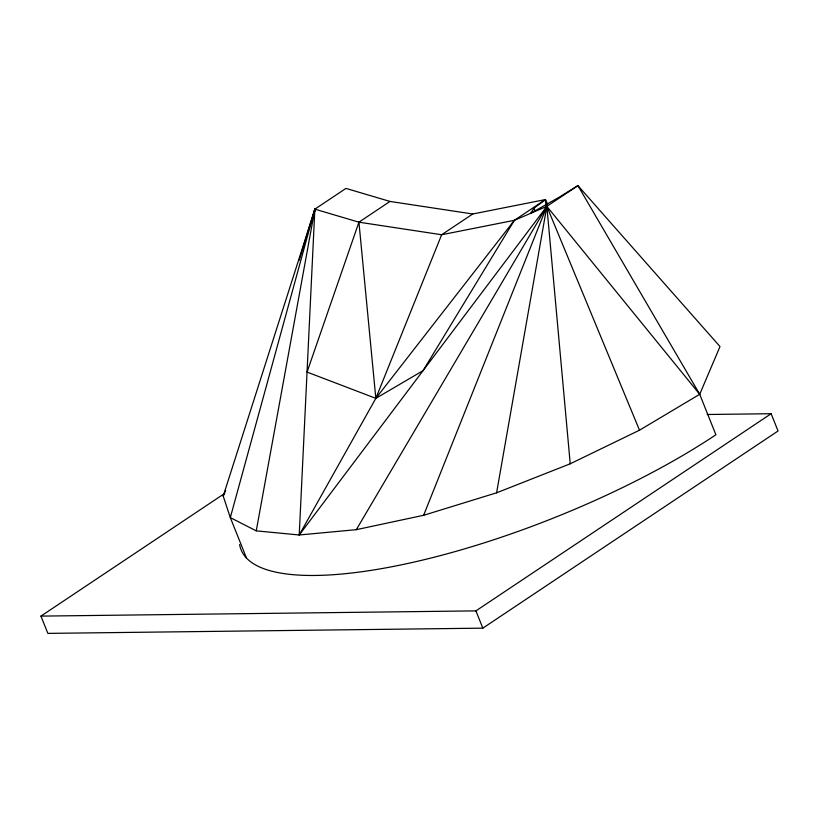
<?xml version="1.0" encoding="UTF-8"?>
<svg xmlns="http://www.w3.org/2000/svg" width="819" height="819" viewBox="0 0 819 819"><rect width="100%" height="100%" fill="white"/><g stroke="black" fill="none" stroke-linecap="round" stroke-linejoin="round"><path stroke-width="1.23" d="M314.844 211.712L314.865 209.162L345.946 188.411L389.998 201.433L472.727 213.994L545.464 199.56L547.583 204.177M239.609 544.553A303.214 86.63 -21.8 0 0 416.492 561.517A303.214 86.63 -21.8 0 0 715.898 434.766L699.713 394.297L546.846 206.368L299.222 534.981L314.865 209.162L358.927 222.184L441.646 234.746L514.383 220.311L546.846 206.368L577.927 185.616L720.003 346.56L699.713 394.297L639.506 430.19L570.229 463.789L496.601 492.813L423.638 515.284L356.316 529.668L299.222 534.981L256.245 530.866L230.313 517.608L223.208 496.099L314.865 209.162L256.245 530.866M496.601 492.813L546.846 206.368L639.506 430.19M313.79 214.148L314.865 209.162L299.119 260.401M314.865 209.162L230.313 517.608L246.509 558.077M389.998 201.433L358.927 222.184L307.043 372.072L375.829 398.351L423.034 370.679L514.383 220.311L545.464 199.56L545.925 205.764M423.638 515.284L546.846 206.368L570.229 463.789M223.208 496.099L225.645 490.448M299.222 534.981L375.829 398.351L441.646 234.746L472.727 213.994M356.316 529.668L546.846 206.368M545.464 199.56L533.988 208.2L530.62 213.339L558.957 197.348L577.927 185.616L699.713 394.297M514.383 220.311L375.829 398.351L358.927 222.184M707.176 414.496L771.14 413.718L778.05 430.989L482.831 628.153L47.86 633.384L40.95 616.113L224.672 493.427M40.95 616.113L475.921 610.882L771.14 413.718M533.988 208.2L535.022 210.503M475.921 610.882L482.831 628.153"/></g></svg>
